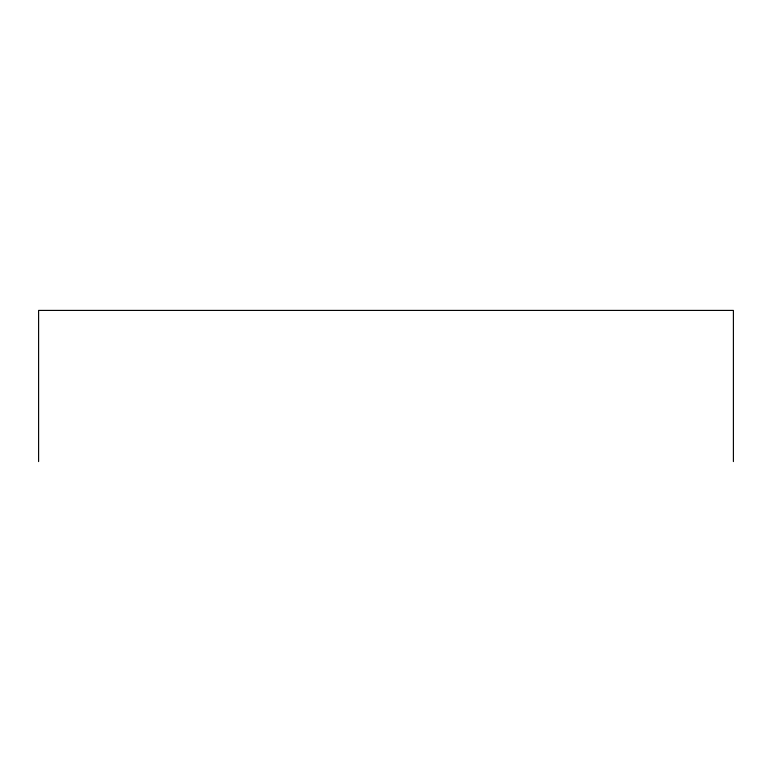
<?xml version="1.0" encoding="UTF-8"?>
<svg xmlns="http://www.w3.org/2000/svg" width="772" height="772" viewBox="0 0 772 772"><rect width="100%" height="100%" fill="white"/><g stroke="black" fill="none" stroke-linecap="round" stroke-linejoin="round"><path stroke-width="1.16" d="M733.4 461.588L733.4 310.412L38.6 310.412L38.6 461.588"/></g></svg>
